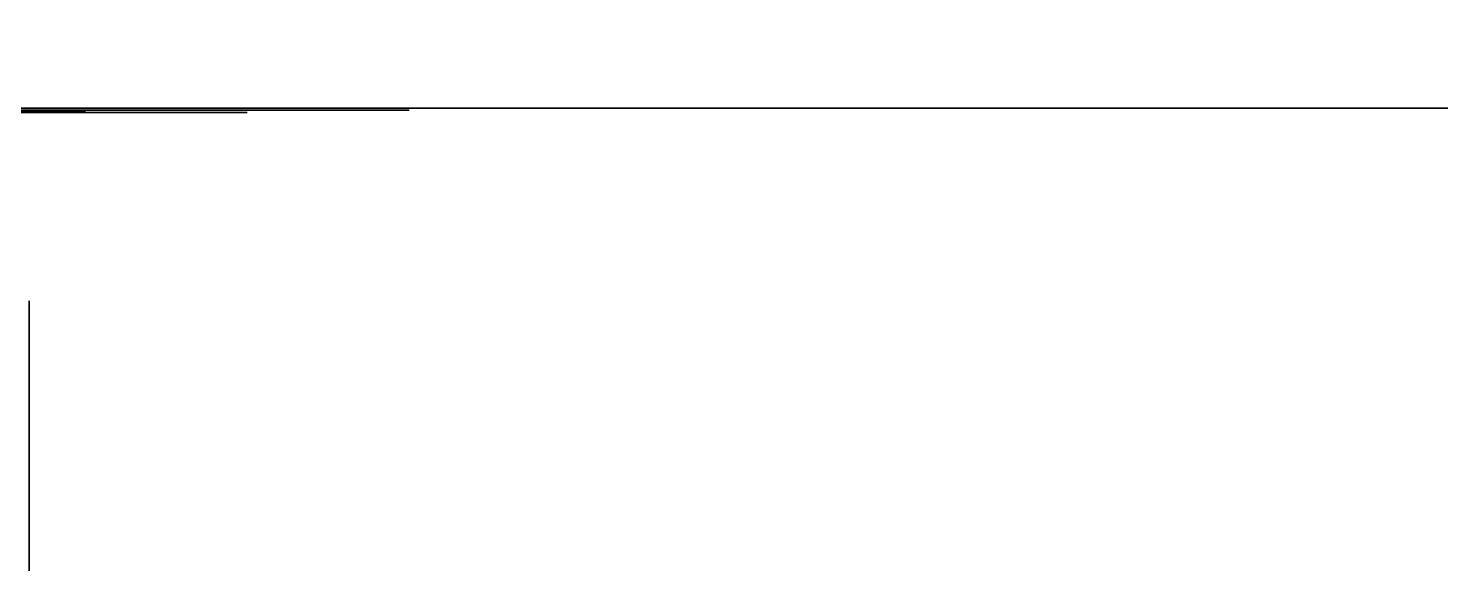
# Model space of a CAD drawing. Extents: x -19 to 904, y -1167 to 74.
# Drawn here: x 684.6 to 815.5, y -862.9 to -812.6 of the extents above; entities that cross this region are included whole.
import ezdxf

# ---------------------------------------------------------------- set-up
doc = ezdxf.new("R2010")
doc.units = 0
for name, color, linetype in [('PQ_200_2D', 1, 'Continuous'), ('PQ_200_3D', 1, 'Continuous'), ('PQ_WHITE_3D', 7, 'Continuous')]:
    doc.layers.add(name, color=color, linetype=linetype)

msp = doc.modelspace()

# ---------------------------------------------------------------- linework, layer by layer
at = {"layer": 'PQ_200_2D'}
msp.add_lwpolyline([(675, -50), (707.5, -50), (707.5, -520), (885, -640), (885, -820), (0, -820), (0, -640), (177.5, -520), (177.5, -50), (210, -50)], dxfattribs=at)
at = {"layer": 'PQ_200_3D'}
for points, invisible_edges in [([(0, -820, 1625), (0, -640, 1625), (885, -640, 1625), (885, -820, 1625)], 2), ([(0, -820, 1885), (885, -820, 1885), (885, -640, 1885), (0, -640, 1885)], 4), ([(497.5, -820.4, 1875), (502.5, -820.4, 1860), (684.9, -820.4, 1860), (689.9, -820.4, 1875)], 5), ([(497.5, -820.4, 1710), (502.5, -820.4, 1725), (684.9, -820.4, 1725), (689.9, -820.4, 1710)], 5), ([(684.9, -820.4, 1860), (686.2, -820.4, 1859.83), (693.78, -820.4, 1874.49), (689.9, -820.4, 1875)], 10), ([(686.2, -820.4, 1725.17), (684.9, -820.4, 1725), (689.9, -820.4, 1710), (693.78, -820.4, 1710.51)], 10), ([(686.2, -820.4, 1859.83), (687.4, -820.4, 1859.33), (697.4, -820.4, 1872.99), (693.78, -820.4, 1874.49)], 10), ([(687.4, -820.4, 1725.67), (686.2, -820.4, 1725.17), (693.78, -820.4, 1710.51), (697.4, -820.4, 1712.01)], 10), ([(687.4, -820.4, 1859.33), (688.44, -820.4, 1858.54), (700.51, -820.4, 1870.61), (697.4, -820.4, 1872.99)], 10), ([(688.44, -820.4, 1726.46), (687.4, -820.4, 1725.67), (697.4, -820.4, 1712.01), (700.51, -820.4, 1714.39)], 10), ([(688.44, -820.4, 1858.54), (689.23, -820.4, 1857.5), (702.89, -820.4, 1867.5), (700.51, -820.4, 1870.61)], 10), ([(689.23, -820.4, 1727.5), (688.44, -820.4, 1726.46), (700.51, -820.4, 1714.39), (702.89, -820.4, 1717.5)], 10), ([(689.23, -820.4, 1857.5), (689.73, -820.4, 1856.29), (704.39, -820.4, 1863.88), (702.89, -820.4, 1867.5)], 10), ([(689.73, -820.4, 1728.71), (689.23, -820.4, 1727.5), (702.89, -820.4, 1717.5), (704.39, -820.4, 1721.12)], 10), ([(689.73, -820.4, 1856.29), (689.9, -820.4, 1855), (704.9, -820.4, 1860), (704.39, -820.4, 1863.88)], 10), ([(689.9, -820.4, 1730), (689.73, -820.4, 1728.71), (704.39, -820.4, 1721.12), (704.9, -820.4, 1725)], 10), ([(689.9, -820.4, 1730), (704.9, -820.4, 1725), (704.9, -820.4, 1860), (689.9, -820.4, 1855)], 5)]:
    msp.add_3dface(points, dxfattribs=dict(at, invisible_edges=invisible_edges))
for points in [[(0, -820, 1625), (885, -820, 1625), (885, -820, 1885), (0, -820, 1885)], [(719.9, -820.2, 1625), (467.5, -820.2, 1625), (467.5, -820.2, 1885), (719.9, -820.2, 1885)], [(684.7, -837.86, 264.33), (684.7, -862.86, 264.33), (684.7, -862.86, 234.33), (684.7, -837.86, 234.33)]]:
    msp.add_3dface(points, dxfattribs=at)
at = {"layer": 'PQ_WHITE_3D'}
for points, invisible_edges in [([(502.5, -820.3, 1860), (684.9, -820.3, 1860), (684.9, -820.3, 1725), (502.5, -820.3, 1725)], 10), ([(684.9, -820.3, 1725), (686.2, -820.3, 1725.17), (686.2, -820.3, 1859.83), (684.9, -820.3, 1860)], 10), ([(686.2, -820.3, 1725.17), (687.4, -820.3, 1725.67), (687.4, -820.3, 1859.33), (686.2, -820.3, 1859.83)], 10), ([(687.4, -820.3, 1725.67), (688.44, -820.3, 1726.46), (688.44, -820.3, 1858.54), (687.4, -820.3, 1859.33)], 10), ([(688.44, -820.3, 1726.46), (689.23, -820.3, 1727.5), (689.23, -820.3, 1857.5), (688.44, -820.3, 1858.54)], 10), ([(689.23, -820.3, 1727.5), (689.73, -820.3, 1728.71), (689.73, -820.3, 1856.29), (689.23, -820.3, 1857.5)], 10), ([(689.73, -820.3, 1728.71), (689.9, -820.3, 1730), (689.9, -820.3, 1855), (689.73, -820.3, 1856.29)], 8)]:
    msp.add_3dface(points, dxfattribs=dict(at, invisible_edges=invisible_edges))

# ---------------------------------------------------------------- meshes
at = {"layer": 'PQ_200_3D'}
mesh = msp.add_polyface(dxfattribs=at)
corners = [(0, -820, 1585), (885, -820, 1585), (885, -790, 1585), (0, -790, 1585), (0, -820, 1625), (885, -820, 1625), (885, -790, 1625), (0, -790, 1625)]
mesh.append_faces([[corners[k] for k in face] for face in [(0, 3, 2, 1), (4, 5, 6, 7), (0, 1, 5, 4), (3, 7, 6, 2), (0, 4, 7, 3), (1, 2, 6, 5)]])

doc.saveas('drawing.dxf')
